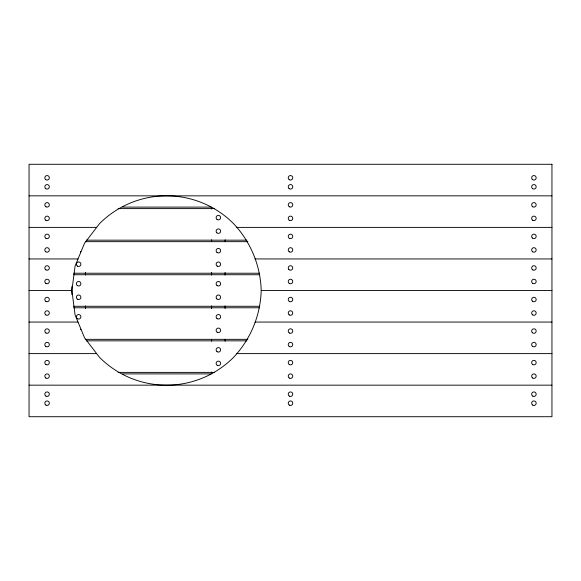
<?xml version="1.0" encoding="UTF-8"?>
<svg xmlns="http://www.w3.org/2000/svg" width="581" height="581" viewBox="0 0 581 581"><rect width="100%" height="100%" fill="white"/><g stroke="black" fill="none" stroke-linecap="round" stroke-linejoin="round"><path stroke-width="0.87" d="M71.877 290.5L75.102 265.996L84.557 243.17L99.598 223.562A94.659 94.659 0 0 1 233.475 223.562C250.622 241.732 260.477 265.524 261.203 290.5C260.477 315.476 250.622 339.268 233.475 357.438A94.659 94.659 0 0 1 99.598 357.438L84.557 337.83L75.102 315.004L71.877 290.5L29.05 290.5M29.05 195.841L551.95 195.841M122.678 207.105L210.671 207.105M118.139 208.608L214.302 208.608M29.05 227.389L96.664 227.389M236.409 227.389L551.95 227.389M86.387 240.164L246.954 240.164M85.48 241.667L247.862 241.667M29.05 258.944L78.021 258.944M255.052 258.944L551.95 258.944M73.685 273.223L259.656 273.223M73.685 274.726L259.656 274.726M261.203 290.5L551.95 290.5M73.685 306.274L259.656 306.274M73.685 307.777L259.656 307.777M29.05 322.056L78.021 322.056M255.052 322.056L551.95 322.056M85.48 339.333L247.862 339.333M86.387 340.836L246.954 340.836M29.05 353.611L96.664 353.611M236.409 353.611L551.95 353.611M118.139 372.392L214.302 372.392M122.678 373.895L210.671 373.895M29.05 385.159L551.95 385.159M225.137 239.786L225.137 241.602M225.137 272.387L225.137 275.103M225.137 305.896L225.137 308.613M225.137 339.398L225.137 341.214M211.615 207.185L211.615 209M211.615 239.786L211.615 241.602M211.615 272.387L211.615 275.103M211.615 305.896L211.615 308.613M211.615 339.398L211.615 341.214M211.615 372L211.615 373.815M85.4 272.387L85.4 275.103M85.4 305.896L85.4 308.613M71.877 286.44L71.877 294.56M80.737 251.493A2.251 2.251 0 0 1 80.461 252.009M80.585 329.195A2.251 2.251 0 0 1 80.81 329.732M551.95 164.285L29.05 164.285L29.05 416.715L551.95 416.715L551.95 164.285M217.25 365.326A2.251 2.251 0 0 0 220.627 363.372A2.251 2.251 0 0 0 217.25 361.426A2.251 2.251 0 0 0 217.25 365.326M217.047 351.672A2.251 2.251 0 0 0 220.62 350.089A2.251 2.251 0 0 0 217.461 347.794A2.251 2.251 0 0 0 217.047 351.672M77.309 285.561A2.251 2.251 0 0 0 80.875 283.978A2.251 2.251 0 0 0 77.723 281.676A2.251 2.251 0 0 0 77.309 285.561M77.505 299.215A2.251 2.251 0 0 0 80.89 297.261A2.251 2.251 0 0 0 77.505 295.308A2.251 2.251 0 0 0 77.505 299.215M217.047 285.561A2.251 2.251 0 0 0 220.62 283.978A2.251 2.251 0 0 0 217.461 281.676A2.251 2.251 0 0 0 217.047 285.561M216.786 298.852A2.251 2.251 0 0 0 220.555 297.842A2.251 2.251 0 0 0 217.795 295.083A2.251 2.251 0 0 0 216.786 298.852M77.505 266.156A2.251 2.251 0 0 0 80.89 264.202A2.251 2.251 0 0 0 77.505 262.256A2.251 2.251 0 0 0 77.505 266.156M217.047 252.503A2.251 2.251 0 0 0 220.62 250.919A2.251 2.251 0 0 0 217.461 248.624A2.251 2.251 0 0 0 217.047 252.503M217.25 266.156A2.251 2.251 0 0 0 220.627 264.202A2.251 2.251 0 0 0 217.25 262.256A2.251 2.251 0 0 0 217.25 266.156M77.309 318.62A2.251 2.251 0 0 0 80.875 317.03A2.251 2.251 0 0 0 77.723 314.735A2.251 2.251 0 0 0 77.309 318.62M217.047 318.62A2.251 2.251 0 0 0 220.62 317.03A2.251 2.251 0 0 0 217.461 314.735A2.251 2.251 0 0 0 217.047 318.62M217.25 332.274A2.251 2.251 0 0 0 220.627 330.32A2.251 2.251 0 0 0 217.25 328.367A2.251 2.251 0 0 0 217.25 332.274M217.047 219.444A2.251 2.251 0 0 0 220.62 217.86A2.251 2.251 0 0 0 217.461 215.566A2.251 2.251 0 0 0 217.047 219.444M216.786 232.741A2.251 2.251 0 0 0 220.555 231.732A2.251 2.251 0 0 0 217.795 228.972A2.251 2.251 0 0 0 216.786 232.741M45.957 396.133A2.251 2.251 0 0 0 49.334 394.179A2.251 2.251 0 0 0 45.957 392.226A2.251 2.251 0 0 0 45.957 396.133M45.957 405.146A2.251 2.251 0 0 0 49.334 403.192A2.251 2.251 0 0 0 45.957 401.239A2.251 2.251 0 0 0 45.957 405.146M289.374 396.133A2.251 2.251 0 0 0 292.751 394.179A2.251 2.251 0 0 0 289.374 392.226A2.251 2.251 0 0 0 289.374 396.133M289.374 405.146A2.251 2.251 0 0 0 292.751 403.192A2.251 2.251 0 0 0 289.374 401.239A2.251 2.251 0 0 0 289.374 405.146M532.792 396.133A2.251 2.251 0 0 0 536.176 394.179A2.251 2.251 0 0 0 532.792 392.226A2.251 2.251 0 0 0 532.792 396.133M532.792 405.146A2.251 2.251 0 0 0 536.176 403.192A2.251 2.251 0 0 0 532.792 401.239A2.251 2.251 0 0 0 532.792 405.146M289.258 346.479A2.251 2.251 0 0 0 292.751 344.722A2.251 2.251 0 0 0 289.491 342.579A2.251 2.251 0 0 0 289.258 346.479M289.374 333.022A2.251 2.251 0 0 0 292.751 331.068A2.251 2.251 0 0 0 289.374 329.115A2.251 2.251 0 0 0 289.374 333.022M532.683 346.479A2.251 2.251 0 0 0 536.169 344.722A2.251 2.251 0 0 0 532.908 342.579A2.251 2.251 0 0 0 532.683 346.479M532.327 332.666A2.251 2.251 0 0 0 536.096 331.657A2.251 2.251 0 0 0 533.336 328.89A2.251 2.251 0 0 0 532.327 332.666M45.841 314.924A2.251 2.251 0 0 0 49.334 313.166A2.251 2.251 0 0 0 46.066 311.024A2.251 2.251 0 0 0 45.841 314.924M45.957 301.466A2.251 2.251 0 0 0 49.334 299.513A2.251 2.251 0 0 0 45.957 297.566A2.251 2.251 0 0 0 45.957 301.466M45.841 283.368A2.251 2.251 0 0 0 49.334 281.618A2.251 2.251 0 0 0 46.066 279.468A2.251 2.251 0 0 0 45.841 283.368M45.957 269.911A2.251 2.251 0 0 0 49.334 267.964A2.251 2.251 0 0 0 45.957 266.011A2.251 2.251 0 0 0 45.957 269.911M45.841 251.813A2.251 2.251 0 0 0 49.334 250.062A2.251 2.251 0 0 0 46.066 247.913A2.251 2.251 0 0 0 45.841 251.813M45.957 238.355A2.251 2.251 0 0 0 49.334 236.409A2.251 2.251 0 0 0 45.957 234.455A2.251 2.251 0 0 0 45.957 238.355M45.957 206.807A2.251 2.251 0 0 0 49.334 204.853A2.251 2.251 0 0 0 45.957 202.9A2.251 2.251 0 0 0 45.957 206.807M45.841 220.257A2.251 2.251 0 0 0 49.334 218.507A2.251 2.251 0 0 0 46.066 216.364A2.251 2.251 0 0 0 45.841 220.257M289.258 314.924A2.251 2.251 0 0 0 292.751 313.166A2.251 2.251 0 0 0 289.491 311.024A2.251 2.251 0 0 0 289.258 314.924M289.374 301.466A2.251 2.251 0 0 0 292.751 299.513A2.251 2.251 0 0 0 289.374 297.566A2.251 2.251 0 0 0 289.374 301.466M532.683 314.924A2.251 2.251 0 0 0 536.169 313.166A2.251 2.251 0 0 0 532.908 311.024A2.251 2.251 0 0 0 532.683 314.924M532.327 301.111A2.251 2.251 0 0 0 536.096 300.101A2.251 2.251 0 0 0 533.336 297.341A2.251 2.251 0 0 0 532.327 301.111M289.258 251.813A2.251 2.251 0 0 0 292.751 250.062A2.251 2.251 0 0 0 289.491 247.913A2.251 2.251 0 0 0 289.258 251.813M289.374 238.355A2.251 2.251 0 0 0 292.751 236.409A2.251 2.251 0 0 0 289.374 234.455A2.251 2.251 0 0 0 289.374 238.355M532.683 251.813A2.251 2.251 0 0 0 536.169 250.062A2.251 2.251 0 0 0 532.908 247.913A2.251 2.251 0 0 0 532.683 251.813M532.327 237.999A2.251 2.251 0 0 0 536.096 236.99A2.251 2.251 0 0 0 533.336 234.23A2.251 2.251 0 0 0 532.327 237.999M289.374 206.807A2.251 2.251 0 0 0 292.751 204.853A2.251 2.251 0 0 0 289.374 202.9A2.251 2.251 0 0 0 289.374 206.807M289.258 220.257A2.251 2.251 0 0 0 292.751 218.507A2.251 2.251 0 0 0 289.491 216.364A2.251 2.251 0 0 0 289.258 220.257M532.792 206.807A2.251 2.251 0 0 0 536.176 204.853A2.251 2.251 0 0 0 532.792 202.9A2.251 2.251 0 0 0 532.792 206.807M532.683 220.257A2.251 2.251 0 0 0 536.169 218.507A2.251 2.251 0 0 0 532.908 216.364A2.251 2.251 0 0 0 532.683 220.257M45.957 364.577A2.251 2.251 0 0 0 49.334 362.624A2.251 2.251 0 0 0 45.957 360.67A2.251 2.251 0 0 0 45.957 364.577M45.841 378.028A2.251 2.251 0 0 0 49.334 376.277A2.251 2.251 0 0 0 46.066 374.135A2.251 2.251 0 0 0 45.841 378.028M45.703 188.607A2.251 2.251 0 0 0 49.312 187.126A2.251 2.251 0 0 0 46.226 184.736A2.251 2.251 0 0 0 45.703 188.607M45.841 179.689A2.251 2.251 0 0 0 49.334 177.939A2.251 2.251 0 0 0 46.073 175.789A2.251 2.251 0 0 0 45.841 179.689M289.258 179.689A2.251 2.251 0 0 0 292.751 177.939A2.251 2.251 0 0 0 289.491 175.789A2.251 2.251 0 0 0 289.258 179.689M289.12 188.607A2.251 2.251 0 0 0 292.737 187.126A2.251 2.251 0 0 0 289.643 184.736A2.251 2.251 0 0 0 289.12 188.607M532.675 179.689A2.251 2.251 0 0 0 536.169 177.939A2.251 2.251 0 0 0 532.908 175.789A2.251 2.251 0 0 0 532.675 179.689M532.545 188.607A2.251 2.251 0 0 0 536.154 187.126A2.251 2.251 0 0 0 533.06 184.736A2.251 2.251 0 0 0 532.545 188.607M289.258 283.368A2.251 2.251 0 0 0 292.751 281.618A2.251 2.251 0 0 0 289.491 279.468A2.251 2.251 0 0 0 289.258 283.368M288.91 269.555A2.251 2.251 0 0 0 292.679 268.545A2.251 2.251 0 0 0 289.919 265.786A2.251 2.251 0 0 0 288.91 269.555M532.683 283.368A2.251 2.251 0 0 0 536.169 281.618A2.251 2.251 0 0 0 532.908 279.468A2.251 2.251 0 0 0 532.683 283.368M532.792 269.911A2.251 2.251 0 0 0 536.176 267.964A2.251 2.251 0 0 0 532.792 266.011A2.251 2.251 0 0 0 532.792 269.911M45.841 346.479A2.251 2.251 0 0 0 49.334 344.722A2.251 2.251 0 0 0 46.066 342.579A2.251 2.251 0 0 0 45.841 346.479M45.957 333.022A2.251 2.251 0 0 0 49.334 331.068A2.251 2.251 0 0 0 45.957 329.115A2.251 2.251 0 0 0 45.957 333.022M289.258 378.028A2.251 2.251 0 0 0 292.751 376.277A2.251 2.251 0 0 0 289.491 374.135A2.251 2.251 0 0 0 289.258 378.028M289.374 364.577A2.251 2.251 0 0 0 292.751 362.624A2.251 2.251 0 0 0 289.374 360.67A2.251 2.251 0 0 0 289.374 364.577M532.683 378.028A2.251 2.251 0 0 0 536.169 376.277A2.251 2.251 0 0 0 532.908 374.135A2.251 2.251 0 0 0 532.683 378.028M532.792 364.577A2.251 2.251 0 0 0 536.176 362.624A2.251 2.251 0 0 0 532.792 360.67A2.251 2.251 0 0 0 532.792 364.577"/></g></svg>
